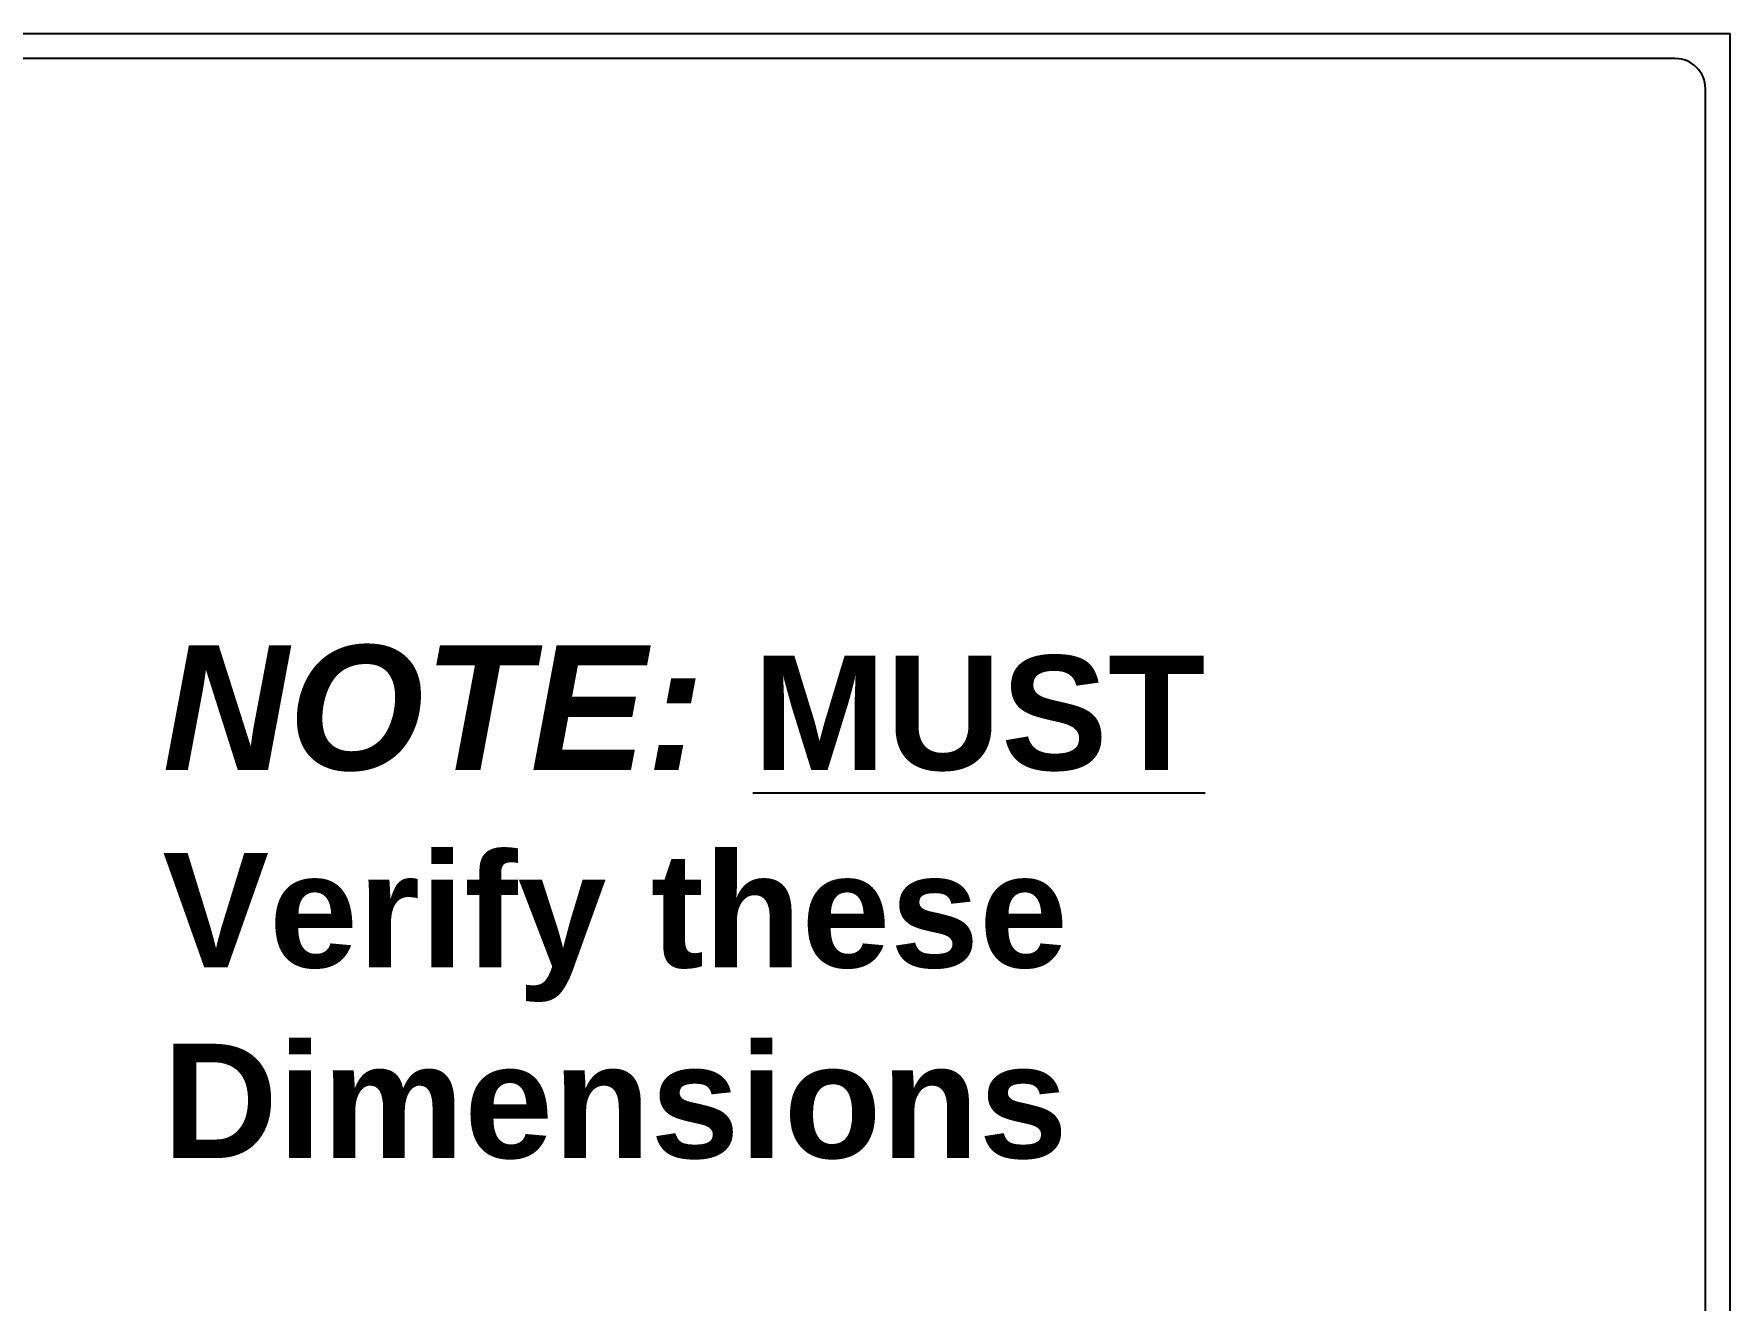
# Model space of a CAD drawing. Header units: inches. Extents: x 0 to 81.1, y 0 to 52.1.
# Drawn here: x 64.81 to 81.12, y 39.91 to 52.09 of the extents above; entities that cross this region are included whole.
import ezdxf
from ezdxf.enums import TextEntityAlignment as Align

# ---------------------------------------------------------------- set-up
doc = ezdxf.new("R2010")
doc.units = ezdxf.units.IN
doc.header["$MEASUREMENT"] = 0
doc.styles.add('Fields', font='simplex.shx', dxfattribs={"height": 0.185})
doc.styles.get("Standard").update_dxf_attribs({"font": 'arial.ttf'})

# ---------------------------------------------------------------- blocks, each defined once
blk = doc.blocks.new('RG_Master_Ver_4_2_2')
at = {"color": 3}
for p, q in [((34.0276, 21.856), (0.25, 21.856)), ((34.15, 0.1939), (34.15, 21.7336))]:
    blk.add_line(p, q, dxfattribs=at)
blk.add_lwpolyline([(0, -0.044), (34.25, -0.044), (34.25, 21.956), (0, 21.956)], close=True, dxfattribs=at)
blk.add_arc((34.0276, 21.7336), 0.1224, 0, 90, dxfattribs=at)
at = {"style": 'Fields'}
for tag, p in [('DESCRIPTION_3', (13.1158, 1.307)), ('DRN_3', (15.4724, 1.307)), ('CHK_3', (16.5293, 1.307)), ('APP_3', (17.5522, 1.307)), ('DATE_3', (18.8294, 1.307)), ('CUSTOMER', (28.9966, 1.2135)), ('DRAWING_DESC', (32.2295, 1.2455)), ('DESCRIPTION_2', (13.1158, 0.9513)), ('DRN_2', (15.4724, 0.9513)), ('CHK_2', (16.5293, 0.9513)), ('APP_2', (17.5522, 0.9513)), ('DATE_2', (18.8294, 0.9513)), ('DRAWING_#', (32.125, 0.8944)), ('SIZE', (30.7145, 0.8944)), ('REV', (33.5429, 0.8944)), ('DESCRIPTION_1', (13.1158, 0.5956)), ('DRN_1', (15.4724, 0.5956)), ('CHK_1', (16.5293, 0.5956)), ('APP_1', (17.5522, 0.5956)), ('DATE_1', (18.8294, 0.5956)), ('PROJECT_#', (28.9813, 0.5809)), ('DRN_BY', (30.875, 0.5245)), ('CHK_BY', (31.7615, 0.5245)), ('APP_BY', (32.75, 0.5245)), ('SCALE', (33.6518, 0.5245)), ('PROJECT_NAME', (29.021, 0.1759)), ('SHEETNUM', (32.7527, 0.1759)), ('TTL_SHTS', (33.5471, 0.1759))]:
    blk.add_attdef(tag, text='', height=0.125, dxfattribs=at).set_placement(p, align=Align.CENTER)
at = {"style": 'Fields', "flags": 9}
blk.add_attdef('WD_TB', (9.9529, 0.1939), '', height=0.0638, dxfattribs=at)

msp = doc.modelspace()

# ---------------------------------------------------------------- block references
at = {"xscale": 2.368613138686131, "yscale": 2.368613138686131, "zscale": 2.368613138686131}
msp.add_blockref('RG_Master_Ver_4_2_2', (0, 0.08554), dxfattribs=at)

# ---------------------------------------------------------------- texts
at = {"insert": (66.04281, 46.20839), "char_height": 1.2, "attachment_point": 1}
msp.add_mtext_dynamic_manual_height_columns('{\\fArial|b1|i1|c0|p34;NOTE:\\fArial|b1|i0|c0|p34; \\H0.91667x;\\LMUST\\l Verify these Dimensions}', width=10.6261359, gutter_width=1, heights=[0], dxfattribs=at)

doc.saveas('drawing.dxf')
